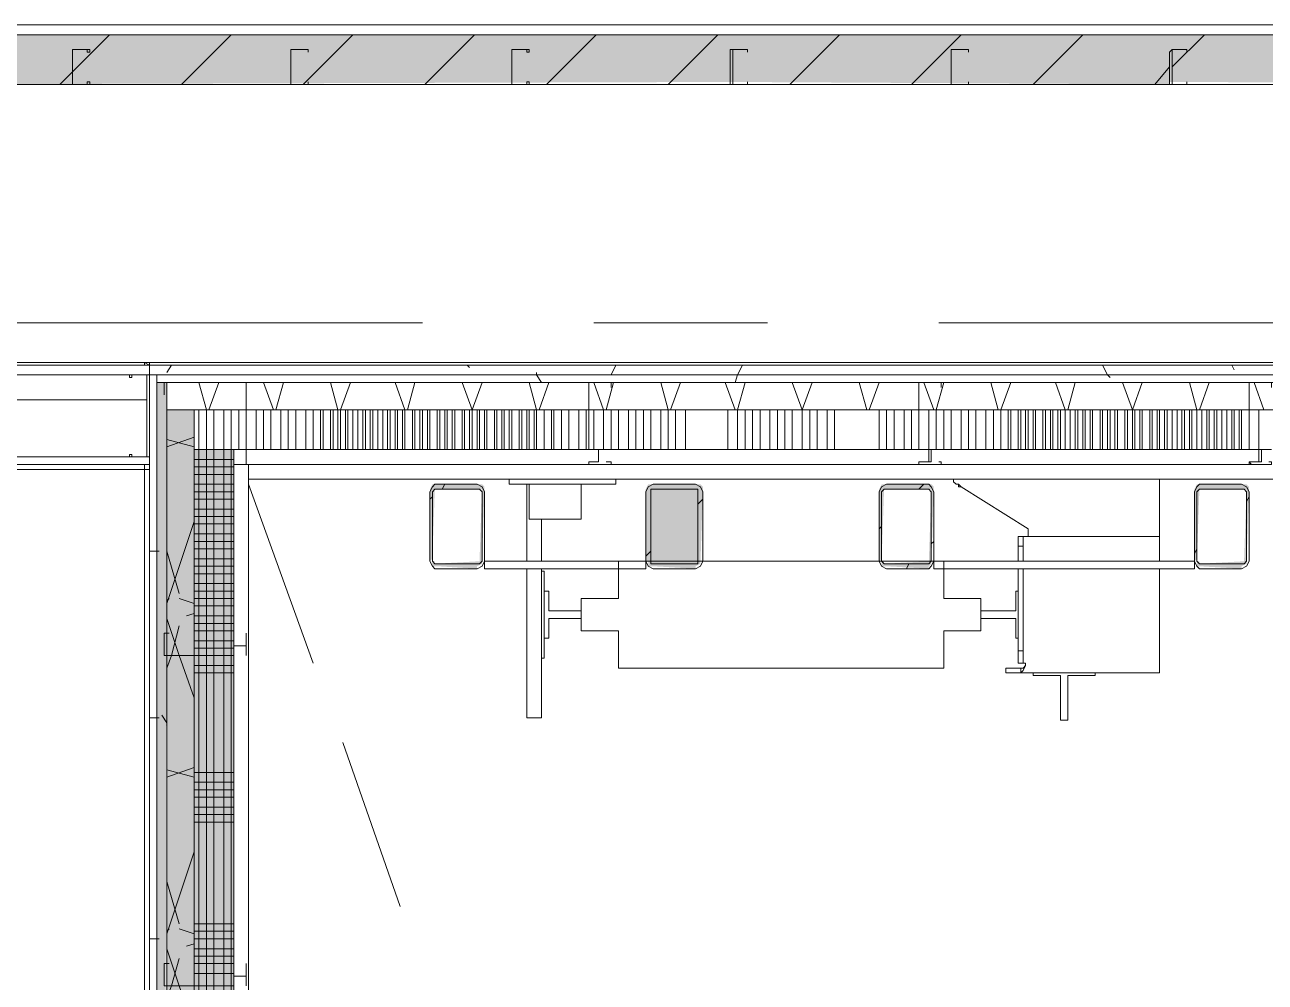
# Model space of a CAD drawing. Header units: metres. Extents: x 29 to 268, y -7 to 151.
# Drawn here: x 56.523 to 58.813, y 32.792 to 34.559 of the extents above; entities that cross this region are included whole.
import ezdxf

# ---------------------------------------------------------------- set-up
doc = ezdxf.new("R2010")
doc.units = ezdxf.units.M
doc.layers.add('PDF2_Geometry', color=7, linetype='Continuous', true_color=0xaaaaaa)
doc.layers.add('PDF2_Solid Fills', color=7, linetype='Continuous', true_color=0xffffff)

msp = doc.modelspace()

# ---------------------------------------------------------------- hatches: boundary and pattern name
at = {"layer": 'PDF2_Solid Fills', "lineweight": 0, "transparency": 33554559}
for points in [[(56.3264, 34.4488), (57.825, 34.4533), (57.8296, 34.4533), (58.6313, 34.4488), (58.6363, 34.4488), (58.6363, 34.4533), (58.6409, 34.4533), (59.7842, 34.4488), (59.7912, 34.4488), (59.7912, 34.5404), (56.3171, 34.5404), (56.3171, 34.4488)], [(56.78, 30.8692), (56.7845, 33.8987), (56.7663, 33.8987), (56.7663, 30.8646)], [(56.78, 30.8692), (56.7845, 33.8987), (56.7663, 33.8987), (56.7663, 30.8646)], [(56.8533, 31.0158), (56.9083, 31.0158), (56.9083, 33.775), (56.835, 33.775), (56.835, 30.9883), (56.9083, 30.9883), (56.9083, 31.0112)], [(57.2704, 33.5687), (57.275, 33.5733), (57.2796, 33.7017), (57.3667, 33.7017), (57.3621, 33.5687), (57.2796, 33.5641), (57.2796, 33.5687), (57.275, 33.5687), (57.275, 33.5595), (57.2841, 33.5595), (57.3568, 33.555), (57.3575, 33.555), (57.3575, 33.5595), (57.3667, 33.5641), (57.3713, 33.7063), (57.3667, 33.7108), (57.275, 33.7108), (57.2704, 33.7017)], [(57.6691, 33.5687), (57.6737, 33.5687), (57.6737, 33.5595), (57.6829, 33.5595), (57.7601, 33.555), (57.7609, 33.555), (57.7609, 33.5595), (57.77, 33.5641), (57.7746, 33.7063), (57.77, 33.7108), (57.6737, 33.7108), (57.6691, 33.7017)], [(58.1, 33.5687), (58.1046, 33.5733), (58.1091, 33.7017), (58.1963, 33.7017), (58.1917, 33.5687), (58.1091, 33.5641), (58.1091, 33.5687), (58.1046, 33.5687), (58.1046, 33.5595), (58.1137, 33.5595), (58.191, 33.555), (58.1917, 33.555), (58.1917, 33.5595), (58.1963, 33.5641), (58.2009, 33.7063), (58.1963, 33.7108), (58.1046, 33.7108), (58.1, 33.7017)], [(58.6821, 33.5687), (58.6867, 33.5733), (58.6913, 33.7017), (58.7783, 33.7017), (58.7737, 33.5687), (58.6913, 33.5641), (58.6913, 33.5687), (58.6867, 33.5687), (58.6867, 33.5595), (58.6913, 33.5595), (58.7684, 33.555), (58.7691, 33.555), (58.7691, 33.5595), (58.7783, 33.5641), (58.7829, 33.7063), (58.7783, 33.7108), (58.6867, 33.7108), (58.6821, 33.7017)]]:
    msp.add_hatch(color=256, dxfattribs=at).paths.add_polyline_path(points)
h = msp.add_hatch(color=256, dxfattribs=at)
h.paths.add_polyline_path([(56.7845, 31.0158), (56.8349, 31.0158), (56.8349, 33.8483), (56.7845, 33.8483)])
h.paths.add_polyline_path([(56.7845, 30.915), (56.8349, 30.915), (56.8349, 31.0112), (56.7845, 31.0112)])

# ---------------------------------------------------------------- linework, layer by layer
at = {"layer": 'PDF2_Geometry', "lineweight": 0}
for points in [[(56.3171, 34.4487), (59.7913, 34.4487), (59.7913, 34.5496), (59.7913, 34.5587), (59.7867, 34.5587), (56.3171, 34.5587)], [(56.3171, 34.5404), (59.7913, 34.5404)], [(56.6425, 34.5129), (56.6104, 34.5129), (56.6104, 34.5083), (56.6104, 34.4487), (56.6425, 34.4487), (56.6425, 34.4533), (56.6379, 34.4533), (56.6379, 34.4487), (56.6104, 34.4487), (56.6104, 34.5083), (56.6104, 34.5129), (56.6379, 34.5129), (56.6379, 34.5083), (56.6425, 34.5083)], [(57.0458, 34.5129), (57.0183, 34.5129), (57.0137, 34.5129), (57.0137, 34.5083), (57.0137, 34.4487), (57.0183, 34.4487), (57.0458, 34.4487), (57.0458, 34.4533), (57.0458, 34.4487), (57.0183, 34.4487), (57.0137, 34.4487), (57.0137, 34.5083), (57.0137, 34.5129), (57.0183, 34.5129), (57.0458, 34.5129), (57.0458, 34.5083)], [(57.4537, 34.5129), (57.4217, 34.5129), (57.4217, 34.5083), (57.4217, 34.4487), (57.4537, 34.4487), (57.4537, 34.4533), (57.4492, 34.4533), (57.4492, 34.4487), (57.4217, 34.4487), (57.4217, 34.5083), (57.4217, 34.5129), (57.4492, 34.5129), (57.4492, 34.5083), (57.4537, 34.5083)], [(57.8571, 34.5129), (57.8296, 34.5129), (57.825, 34.5129), (57.825, 34.5083), (57.825, 34.4487), (57.8296, 34.4487), (57.8571, 34.4487), (57.8571, 34.4533), (57.8571, 34.4487), (57.8296, 34.4487), (57.8296, 34.5083), (57.8296, 34.5129), (57.8571, 34.5129), (57.8571, 34.5083)], [(58.265, 34.5129), (58.2329, 34.5129), (58.2329, 34.5083), (58.2329, 34.4487), (58.265, 34.4487), (58.265, 34.4533), (58.265, 34.4487), (58.2329, 34.4487), (58.2329, 34.5083), (58.2329, 34.5129), (58.265, 34.5129), (58.265, 34.5083)], [(58.6683, 34.5129), (58.6409, 34.5129), (58.6363, 34.5083), (58.6363, 34.4487), (58.6409, 34.4487), (58.6683, 34.4487), (58.6683, 34.4533), (58.6683, 34.4487), (58.6409, 34.4487), (58.6409, 34.5083), (58.6409, 34.5129), (58.6683, 34.5129), (58.6683, 34.5083)], [(56.3171, 33.9308), (56.3171, 33.9354), (56.7525, 33.9354), (59.6721, 33.9354), (56.7525, 33.9354), (56.7525, 33.9308), (59.6355, 33.9308), (56.7525, 33.9308)], [(56.7525, 30.8325), (57.5821, 30.8325), (57.5821, 27.2758), (56.7708, 27.2758), (56.5875, 27.2758), (56.5875, 25.3324), (56.5875, 25.1491), (57.5821, 25.1491), (60.0479, 25.1491), (60.2313, 25.1491), (60.2313, 33.7475), (60.2313, 33.9308), (56.7525, 33.9308), (56.7525, 33.7475), (56.7525, 31.0158)], [(56.7433, 33.9308), (56.7433, 33.9354), (56.7525, 33.9308), (56.7433, 33.9354)], [(60.2313, 33.9125), (60.2313, 33.9308), (56.7525, 33.9308), (56.7525, 33.9125)], [(56.7479, 33.9125), (56.7479, 33.7658), (56.7479, 33.7613), (56.7158, 33.7613), (56.7158, 33.7658), (56.7204, 33.7658), (56.7204, 33.7613), (56.7479, 33.7613), (56.7479, 33.7658), (56.7479, 33.9125), (56.7204, 33.9125), (56.7204, 33.9079), (56.7158, 33.9079), (56.7158, 33.9125)], [(56.7525, 33.9125), (56.7525, 30.8462), (56.7663, 30.8462), (56.7663, 33.9125)], [(60.2175, 33.8987), (60.2175, 33.9125), (56.7663, 33.9125), (56.7663, 33.8987), (56.9313, 33.8987), (57.5637, 33.8987), (58.1733, 33.8987), (58.7829, 33.8987), (59.3925, 33.8987), (60.0021, 33.8987)], [(57.5959, 30.8646), (57.4125, 30.8646), (56.7845, 30.8646), (56.7845, 31.0112), (56.7845, 31.5658), (56.7845, 32.1754), (56.7845, 32.785), (56.7845, 33.3946), (56.7845, 33.8987), (56.7663, 33.8987), (56.7663, 30.8646), (56.78, 30.8646), (56.7663, 30.8646), (56.7663, 30.8462), (57.5959, 30.8462)], [(56.78, 33.8987), (56.78, 33.8758), (56.78, 33.8987), (56.9313, 33.8987), (56.9313, 33.8254), (56.9313, 33.8987)], [(56.7845, 33.8483), (56.9313, 33.8483), (57.5637, 33.8483), (58.1733, 33.8483), (58.7829, 33.8483), (59.3925, 33.8483), (60.0021, 33.8483), (60.1992, 33.8483), (60.1992, 33.8987), (60.0021, 33.8987), (59.3925, 33.8987), (58.7829, 33.8987), (58.1733, 33.8987), (57.5637, 33.8987), (56.9313, 33.8987), (56.7845, 33.8987)], [(56.9313, 33.7475), (57.0091, 33.7475), (56.9313, 33.7475), (56.9313, 33.8987)], [(56.9587, 33.8987), (56.9313, 33.8987)], [(57.5821, 33.775), (57.5821, 33.7521), (57.5637, 33.7521), (57.5637, 33.7475), (57.605, 33.7475), (57.605, 33.7521), (57.5959, 33.7521), (57.605, 33.7521), (57.605, 33.7475), (57.5637, 33.7475), (57.5637, 33.7521), (57.5821, 33.7521), (57.5821, 33.775), (57.5637, 33.775), (57.5637, 33.8987), (57.605, 33.8987), (57.605, 33.8896), (57.605, 33.8987), (57.6004, 33.8987), (57.5637, 33.8987), (57.5637, 33.775), (57.605, 33.775)], [(58.1963, 33.775), (58.1963, 33.7521), (58.1917, 33.7521), (58.1733, 33.7521), (58.1733, 33.7475), (58.2146, 33.7475), (58.2146, 33.7521), (58.21, 33.7521), (58.2146, 33.7521), (58.2146, 33.7475), (58.1733, 33.7475), (58.1733, 33.7521), (58.1917, 33.7521), (58.1917, 33.775), (58.1733, 33.775), (58.1733, 33.8987), (58.2146, 33.8987), (58.2146, 33.8896), (58.2146, 33.8987), (58.1733, 33.8987), (58.1733, 33.775), (58.2146, 33.775)], [(58.8059, 33.775), (58.8059, 33.7521), (58.8013, 33.7521), (58.7875, 33.7521), (58.7829, 33.7521), (58.7875, 33.7475), (58.8242, 33.7475), (58.8242, 33.7521), (58.8196, 33.7521), (58.8242, 33.7521), (58.8242, 33.7475), (58.7829, 33.7475), (58.7829, 33.7521), (58.8013, 33.7521), (58.8013, 33.775), (58.7829, 33.775), (58.7829, 33.8987), (58.8242, 33.8987), (58.8242, 33.8896), (58.8242, 33.8987), (58.7829, 33.8987), (58.7829, 33.775), (58.8242, 33.775)], [(56.835, 30.915), (56.835, 31.0112), (56.835, 33.8483), (56.7845, 33.8483), (56.7845, 33.3946), (56.7845, 32.785), (56.7845, 32.1754), (56.7845, 31.5658), (56.7845, 31.0112), (56.7845, 30.915)], [(56.835, 33.775), (56.835, 31.0112), (56.835, 30.9883), (56.9083, 30.9883), (56.9083, 31.0112), (56.9083, 33.775)], [(57.5959, 33.775), (58.1825, 33.775)], [(58.21, 33.775), (58.7921, 33.775)], [(57.5729, 30.8233), (57.5821, 30.8325), (57.5821, 27.2758), (57.5821, 30.8325), (56.7525, 30.8325), (57.5821, 30.8325), (56.7525, 30.8325), (56.7433, 30.8233), (56.7433, 33.7475), (56.7433, 30.8233)], [(59.9471, 33.72), (59.9471, 31.3595), (56.9358, 31.3595), (56.9358, 33.72), (59.9471, 33.72), (59.9471, 31.3595), (56.9358, 31.3595), (56.9358, 33.72)], [(57.3713, 33.6971), (57.3667, 33.7063), (57.3575, 33.7108), (57.2796, 33.7108), (57.275, 33.7063), (57.2704, 33.6971), (57.2704, 33.5687), (57.275, 33.5595), (57.2796, 33.555), (57.3575, 33.555), (57.3667, 33.5595), (57.3713, 33.5687)], [(57.2796, 33.7017), (57.3575, 33.7017), (57.3621, 33.7017), (57.3667, 33.6971), (57.3667, 33.5687), (57.3621, 33.5641), (57.3575, 33.5641), (57.2796, 33.5641), (57.275, 33.5687), (57.275, 33.6971)], [(57.4492, 33.5687), (57.4492, 33.7108)], [(57.7746, 33.6971), (57.77, 33.7063), (57.7609, 33.7108), (57.6829, 33.7108), (57.6737, 33.7063), (57.6691, 33.6971), (57.6691, 33.5687), (57.6737, 33.5595), (57.6829, 33.555), (57.7609, 33.555), (57.77, 33.5595), (57.7746, 33.5687)], [(57.6829, 33.7017), (57.7609, 33.7017), (57.7654, 33.7017), (57.7654, 33.6971), (57.7654, 33.5687), (57.7654, 33.5641), (57.7609, 33.5641), (57.6829, 33.5641), (57.6783, 33.5641), (57.6783, 33.5687), (57.6783, 33.6971), (57.6783, 33.7017)], [(58.2009, 33.6971), (58.1963, 33.7063), (58.1917, 33.7108), (58.1137, 33.7108), (58.1046, 33.7063), (58.1, 33.6971), (58.1, 33.5687), (58.1046, 33.5595), (58.1137, 33.555), (58.1917, 33.555), (58.1963, 33.5595), (58.2009, 33.5687)], [(58.1137, 33.7017), (58.1917, 33.7017), (58.1963, 33.6971), (58.1963, 33.5687), (58.1917, 33.5641), (58.1137, 33.5641), (58.1091, 33.5641), (58.1046, 33.5687), (58.1046, 33.6971), (58.1091, 33.7017)], [(58.7829, 33.6971), (58.7783, 33.7063), (58.7691, 33.7108), (58.6913, 33.7108), (58.6867, 33.7063), (58.6821, 33.6971), (58.6821, 33.5687), (58.6867, 33.5595), (58.6913, 33.555), (58.7691, 33.555), (58.7783, 33.5595), (58.7829, 33.5687)], [(58.6913, 33.7017), (58.7691, 33.7017), (58.7737, 33.7017), (58.7783, 33.6971), (58.7783, 33.5687), (58.7737, 33.5641), (58.7691, 33.5641), (58.6913, 33.5641), (58.6867, 33.5687), (58.6867, 33.6971)], [(57.6691, 33.555), (57.6691, 33.5687), (57.3713, 33.5687), (57.3713, 33.555)], [(58.2191, 33.5), (58.2191, 33.5687), (57.6187, 33.5687), (57.6187, 33.5), (57.55, 33.5), (57.55, 33.4404), (57.6187, 33.4404), (57.6187, 33.3717), (58.2191, 33.3717), (58.2191, 33.4404), (58.2879, 33.4404), (58.2879, 33.5)], [(58.6821, 33.555), (58.6821, 33.5687), (58.2009, 33.5687), (58.2009, 33.555)], [(57.4767, 33.5504), (57.4813, 33.5504), (57.4813, 33.39), (57.4767, 33.39)], [(57.55, 33.4771), (57.4904, 33.4771), (57.4904, 33.5138), (57.4813, 33.5138), (57.4813, 33.4267), (57.4904, 33.4267), (57.4904, 33.4633), (57.55, 33.4633)], [(58.2879, 33.4633), (58.3521, 33.4633), (58.3521, 33.4267), (58.3567, 33.4267), (58.3567, 33.5138), (58.3521, 33.5138), (58.3521, 33.4771), (58.2879, 33.4771)], [(56.9083, 33.4129), (56.9313, 33.4129), (56.9313, 33.3946), (56.9313, 33.4358), (56.9313, 33.4313), (56.9313, 33.4358), (56.9313, 33.3946), (56.9313, 33.4129), (56.9083, 33.4129), (56.9083, 33.3946), (56.7845, 33.3946), (56.78, 33.3946), (56.78, 33.4358), (56.7845, 33.4358), (56.7891, 33.4358), (56.7845, 33.4358), (56.78, 33.4358), (56.78, 33.3946), (56.7845, 33.3946), (56.9083, 33.3946), (56.9083, 33.4358)], [(58.4483, 33.2754), (58.4483, 33.3579), (58.4987, 33.3579), (58.4987, 33.3625), (58.3841, 33.3625), (58.3841, 33.3579), (58.4346, 33.3579), (58.4346, 33.2754)], [(56.9083, 32.8033), (56.9313, 32.8033), (56.9313, 32.785), (56.9313, 32.8262), (56.9313, 32.8171), (56.9313, 32.8262), (56.9313, 32.785), (56.9313, 32.8033), (56.9083, 32.8033), (56.9083, 32.785), (56.7845, 32.785), (56.78, 32.785), (56.78, 32.8217), (56.78, 32.8262), (56.7845, 32.8262), (56.7891, 32.8262), (56.7845, 32.8262), (56.78, 32.8262), (56.78, 32.8217), (56.78, 32.785), (56.7845, 32.785), (56.9083, 32.785), (56.9083, 32.8262)]]:
    msp.add_lwpolyline(points, close=True, dxfattribs=at)
at = {"layer": 'PDF2_Geometry', "color": 254, "lineweight": 0, "true_color": 0xd4d4d4}
for points in [[(56.5875, 34.4487), (56.6104, 34.4717), (56.6791, 34.5404)], [(56.8121, 34.4487), (56.9037, 34.5404)], [(57.0367, 34.4487), (57.1283, 34.5404)], [(57.2613, 34.4487), (57.3529, 34.5404)], [(57.4859, 34.4487), (57.5775, 34.5404)], [(57.7104, 34.4487), (57.8021, 34.5404)], [(57.935, 34.4487), (58.0267, 34.5404)], [(58.1596, 34.4487), (58.2513, 34.5404)], [(58.3841, 34.4487), (58.4759, 34.5404)], [(58.6409, 34.4809), (58.7005, 34.5404)], [(58.6087, 34.4487), (58.6363, 34.4809)]]:
    msp.add_lwpolyline(points, dxfattribs=at)
at = {"layer": 'PDF2_Geometry', "color": 7, "lineweight": 0, "true_color": 0xffffff}
for points in [[(56.7525, 34.5404), (56.7525, 34.5404)], [(58.1641, 34.5404), (58.1596, 34.5404)], [(58.7509, 34.5404), (58.7463, 34.5404)]]:
    msp.add_lwpolyline(points, dxfattribs=at)
at = {"layer": 'PDF2_Geometry', "color": 254, "lineweight": 0, "true_color": 0xd2d2d2}
for points in [[(57.0321, 34.4487), (57.0321, 34.4487)], [(57.4217, 34.4579), (57.4217, 34.4579)], [(56.7479, 33.7842), (56.7479, 33.7842)], [(56.725, 33.7613), (56.725, 33.7613)]]:
    msp.add_lwpolyline(points, dxfattribs=at)
at = {"layer": 'PDF2_Geometry', "lineweight": 0}
for points in [[(57.2567, 34.0087), (55.9871, 34.0087)], [(57.8937, 34.0087), (57.5729, 34.0087)], [(59.4796, 34.0087), (58.21, 34.0087)], [(56.2987, 33.9308), (56.7525, 33.9308), (56.7525, 33.9354), (56.3171, 33.9354)], [(56.2987, 33.9125), (56.7525, 33.9125), (56.7525, 33.9308), (56.7525, 33.9125), (56.2987, 33.9125)], [(56.7525, 33.9308), (56.2987, 33.9308), (56.7525, 33.9308)], [(60.2313, 33.7475), (60.2313, 33.9125), (60.2313, 33.9308), (56.7525, 33.9308), (56.7525, 33.9125), (56.7525, 33.8667), (56.7525, 33.7613), (56.3171, 33.7613), (56.7525, 33.7613), (56.7525, 33.7475), (56.3171, 33.7475), (56.7525, 33.7475), (56.7525, 33.9125), (56.7525, 33.9308), (56.7525, 33.9125), (56.7525, 33.7475), (56.7525, 31.0158), (56.7525, 30.8462), (56.7525, 30.8325), (56.7525, 33.6054), (56.7525, 30.8325), (56.7433, 30.8233), (57.5729, 30.8233), (57.5729, 27.2758)], [(56.3171, 33.9308), (56.7525, 33.9308), (56.7525, 33.7475), (56.3171, 33.7475), (56.7525, 33.7475), (56.3171, 33.7475), (56.7525, 33.7475)], [(56.7525, 33.9308), (56.3171, 33.9308)], [(56.7525, 33.9308), (56.7525, 30.8325), (56.7525, 33.9308)], [(60.2313, 33.9308), (56.7525, 33.9308), (60.2313, 33.9308)], [(56.7479, 33.9125), (56.7479, 33.9125)], [(56.7479, 33.9125), (56.7479, 33.9125)], [(56.7525, 33.9125), (56.7525, 33.9125)], [(60.2175, 25.1674), (60.2175, 33.7475), (60.2175, 33.8987), (60.2175, 33.9125), (56.7663, 33.9125), (56.7663, 33.8987), (56.7663, 33.7475), (56.7663, 31.0158), (56.7663, 30.8646), (56.7663, 30.8462), (57.5821, 30.8462), (57.5959, 30.8462), (57.5959, 27.262)], [(56.7845, 31.0158), (56.7845, 31.5658), (56.7845, 32.1754), (56.7845, 32.785), (56.7845, 33.3946), (56.7845, 33.7475), (56.7845, 33.8483), (56.7845, 33.8987), (56.9313, 33.8987), (57.5637, 33.8987), (58.1733, 33.8987), (58.7829, 33.8987), (59.3925, 33.8987), (60.0021, 33.8987), (60.1992, 33.8987), (60.1992, 33.8483), (60.1992, 33.7475), (60.1992, 33.0967), (60.1992, 33.8987), (60.2175, 33.8987), (60.2175, 25.1674)], [(56.8625, 33.8987), (56.8625, 33.8987)], [(56.9587, 33.8987), (56.9587, 33.8987)], [(57.5637, 33.8987), (57.5637, 33.8987)], [(57.5637, 33.8987), (57.5637, 33.8987)], [(57.605, 33.8987), (57.605, 33.8987)], [(58.1733, 33.8987), (58.1733, 33.8987)], [(58.1733, 33.8987), (58.1733, 33.8987)], [(58.2146, 33.8987), (58.2146, 33.8987)], [(58.2146, 33.8987), (58.2146, 33.8987)], [(58.7829, 33.8987), (58.7829, 33.8987)], [(58.7829, 33.8987), (58.7829, 33.8987)], [(57.605, 33.8896), (57.605, 33.8896)], [(58.2146, 33.8896), (58.2146, 33.8896)], [(56.3217, 33.8667), (56.7479, 33.8667), (56.3217, 33.8667)], [(56.835, 31.0158), (56.835, 33.7475), (56.835, 33.775), (56.835, 33.8483), (56.9313, 33.8483), (57.5637, 33.8483), (58.1733, 33.8483), (58.7829, 33.8483), (59.3925, 33.8483), (60.0021, 33.8483), (60.1488, 33.8483), (60.1488, 33.775), (60.1488, 33.7475), (60.1488, 33.2204), (60.1488, 33.1241), (60.1488, 33.0233), (60.1488, 32.7896)], [(60.0387, 33.775), (60.1488, 33.775), (60.1488, 33.8483), (60.0021, 33.8483), (59.3925, 33.8483), (58.7829, 33.8483), (58.1733, 33.8483), (57.5637, 33.8483), (56.9313, 33.8483), (56.835, 33.8483), (56.835, 33.775), (56.9313, 33.775), (57.5729, 33.775)], [(56.9313, 33.8483), (56.9313, 33.8483)], [(56.9313, 33.8437), (56.9313, 33.8483)], [(58.7829, 33.8071), (58.7829, 33.8071)], [(56.9083, 31.0158), (56.9083, 33.7475), (56.9083, 33.775), (56.9313, 33.775), (57.5729, 33.775), (56.9313, 33.775), (56.9083, 33.775), (56.9083, 33.7475), (56.9313, 33.7475), (56.9083, 33.7475), (56.9083, 31.0158)], [(57.5637, 33.775), (57.5637, 33.775)], [(57.5637, 33.775), (57.5637, 33.775)], [(57.5959, 33.775), (58.1825, 33.775)], [(57.605, 33.775), (57.605, 33.775)], [(58.1733, 33.775), (58.1733, 33.775)], [(58.1733, 33.775), (58.1733, 33.775)], [(58.21, 33.775), (58.7921, 33.775)], [(58.2146, 33.775), (58.2146, 33.775)], [(58.7829, 33.775), (58.7829, 33.775)], [(58.7829, 33.775), (58.7829, 33.775)], [(56.3171, 33.7383), (56.7525, 33.7383), (56.3171, 33.7383)], [(60.0433, 33.7475), (60.0479, 33.7475), (60.0479, 25.3324), (57.7609, 25.3324), (57.7609, 31.0158), (57.7379, 31.0158), (57.5821, 31.0158), (56.9358, 31.0158), (56.9358, 33.7475)], [(57.7379, 31.0158), (56.9358, 31.0158), (56.9358, 33.7475)], [(57.0091, 33.7475), (57.0091, 33.7475)], [(57.0091, 33.7475), (57.5637, 33.7475)], [(57.0091, 33.7475), (57.5637, 33.7475)], [(57.5821, 33.7521), (57.5821, 33.7521)], [(57.5821, 33.7521), (57.5821, 33.7521)], [(57.5959, 33.7521), (57.5959, 33.7521)], [(57.605, 33.7475), (58.1733, 33.7475)], [(57.605, 33.7475), (58.1733, 33.7475)], [(58.1917, 33.7521), (58.1917, 33.7521)], [(58.21, 33.7521), (58.21, 33.7521)], [(58.2146, 33.7475), (58.7829, 33.7475)], [(58.2146, 33.7475), (58.7829, 33.7475)], [(58.8013, 33.7521), (58.8013, 33.7521)], [(57.4171, 33.72), (57.4171, 33.7108)], [(57.4263, 33.72), (57.4217, 33.72), (57.4171, 33.72), (57.4217, 33.72), (57.4263, 33.72), (57.605, 33.72), (57.6095, 33.72), (57.6141, 33.72), (57.6095, 33.72), (57.605, 33.72)], [(57.4537, 33.72), (57.4813, 33.72)], [(57.6141, 33.7108), (57.6141, 33.72)], [(58.3704, 33.6146), (58.6179, 33.6146), (58.6179, 33.5687), (58.6179, 33.7063), (58.6179, 33.7108), (58.6179, 33.7154), (58.6179, 33.72), (58.2375, 33.72), (58.2375, 33.7154), (58.2421, 33.7108), (58.2467, 33.7108), (58.2513, 33.7063)], [(58.2375, 33.72), (58.6179, 33.72)], [(58.2742, 33.72), (58.2696, 33.72), (58.2742, 33.72), (58.3154, 33.72)], [(58.5859, 33.72), (58.5813, 33.72), (58.5859, 33.72)], [(56.9358, 33.7108), (57.055, 33.3808)], [(57.2933, 33.7017), (57.2979, 33.7108)], [(57.605, 33.7108), (57.6095, 33.7108), (57.6141, 33.7108), (57.6095, 33.7108), (57.605, 33.7108), (57.4263, 33.7108), (57.4217, 33.7108), (57.4171, 33.7108), (57.4217, 33.7108), (57.4263, 33.7108)], [(57.4767, 33.5687), (57.4767, 33.6467), (57.55, 33.6467), (57.55, 33.7108), (57.4537, 33.7108), (57.4537, 33.6467), (57.55, 33.6467), (57.55, 33.7108)], [(57.4813, 33.7108), (57.4537, 33.7108)], [(57.6737, 33.7063), (57.6737, 33.7063)], [(58.1733, 33.7017), (58.1825, 33.7108)], [(58.375, 33.6146), (58.375, 33.6283), (58.2513, 33.7063), (58.2467, 33.7063), (58.2467, 33.7108), (58.2421, 33.7108)], [(57.2704, 33.6833), (57.275, 33.6879)], [(57.7654, 33.6741), (57.7746, 33.6833)], [(58.7783, 33.6787), (58.7829, 33.6879)], [(58.1, 33.6283), (58.1046, 33.6329)], [(58.1963, 33.6008), (58.2009, 33.6054)], [(58.3567, 33.5687), (58.3567, 33.5963), (58.3567, 33.6146), (58.3659, 33.6146), (58.3659, 33.5963), (58.3659, 33.5687)], [(58.3659, 33.6146), (58.3704, 33.6146), (58.3659, 33.6146), (58.3613, 33.6146)], [(57.6691, 33.5779), (57.6783, 33.5871)], [(58.3659, 33.5963), (58.3567, 33.5963)], [(58.6821, 33.5825), (58.6867, 33.5917)], [(57.4721, 33.28), (57.4675, 33.28), (57.4537, 33.28), (57.4492, 33.28), (57.4492, 33.2845), (57.4492, 33.555), (57.4492, 33.2845), (57.4492, 33.28), (57.4537, 33.28), (57.4675, 33.28), (57.4721, 33.28), (57.4767, 33.28), (57.4767, 33.555)], [(58.1504, 33.555), (58.155, 33.5641)], [(58.3567, 33.5138), (58.3567, 33.555)], [(58.3659, 33.555), (58.3659, 33.4037), (58.3659, 33.3808)], [(58.6179, 33.3717), (58.6179, 33.3763), (58.6179, 33.555), (58.6179, 33.4587)], [(56.7891, 33.4358), (56.7891, 33.4358)], [(56.9083, 33.4358), (56.9083, 33.4358)], [(56.9313, 33.4358), (56.9313, 33.4358)], [(56.9313, 33.4358), (56.9313, 33.4358)], [(56.9313, 33.4313), (56.9313, 33.4313)], [(58.3613, 33.3808), (58.3659, 33.3808), (58.3704, 33.3808), (58.3659, 33.3808), (58.3567, 33.3808), (58.3567, 33.4037), (58.3567, 33.4267)], [(56.8625, 33.3946), (56.8625, 33.3946)], [(56.9083, 33.3946), (56.9083, 33.3946)], [(56.9083, 33.3946), (56.9083, 33.3946)], [(56.9313, 33.4129), (56.9313, 33.4129)], [(56.9313, 33.4129), (56.9313, 33.4129)], [(56.9313, 33.3946), (56.9313, 33.3946)], [(56.9313, 33.3946), (56.9313, 33.3946)], [(58.3567, 33.4037), (58.3659, 33.4037)], [(58.3659, 33.3717), (58.3613, 33.3717), (58.3337, 33.3717), (58.3337, 33.3625), (58.3613, 33.3625), (58.3613, 33.3717), (58.3659, 33.3717), (58.3704, 33.3763), (58.3704, 33.3808)], [(58.3704, 33.3763), (58.3659, 33.3671), (58.3613, 33.3625), (58.4254, 33.3625), (58.485, 33.3625), (58.5446, 33.3625), (58.6041, 33.3625), (58.6179, 33.3625), (58.6179, 33.3671), (58.6179, 33.3763)], [(57.11, 33.2342), (57.2154, 32.9317)], [(56.7891, 32.8262), (56.7891, 32.8262)], [(56.9083, 32.8262), (56.9083, 32.8262)], [(56.9313, 32.8262), (56.9313, 32.8262)], [(56.9313, 32.8262), (56.9313, 32.8262)], [(56.78, 32.8125), (56.78, 32.8125)], [(56.9083, 32.8171), (56.9083, 32.8171)], [(56.9313, 32.8171), (56.9313, 32.8171)], [(56.9313, 32.8033), (56.9313, 32.8033)], [(56.9313, 32.8033), (56.9313, 32.8033)]]:
    msp.add_lwpolyline(points, dxfattribs=at)
at = {"layer": 'PDF2_Geometry', "color": 254, "lineweight": 0, "true_color": 0xeaeaea}
for points in [[(56.7845, 33.9171), (56.7937, 33.9308)], [(57.3391, 33.9308), (57.3437, 33.9263)], [(57.605, 33.9125), (57.6141, 33.9308)], [(57.8387, 33.9125), (57.8479, 33.9308), (57.8387, 33.9125), (57.8341, 33.8987)], [(58.5125, 33.9308), (58.5217, 33.9125), (58.5263, 33.9079), (58.5217, 33.9125)], [(58.7509, 33.9308), (58.7555, 33.9217)], [(57.4675, 33.9171), (57.4675, 33.9125), (57.4767, 33.8987), (57.4675, 33.9125)], [(57.22, 33.775), (57.22, 33.8483)], [(57.3483, 33.8483), (57.3483, 33.775)], [(57.4813, 33.8483), (57.4813, 33.775)], [(58.4896, 33.775), (58.4896, 33.8483)], [(58.6179, 33.8483), (58.6179, 33.775)], [(56.9083, 33.6513), (56.835, 33.6513)], [(56.7663, 33.5871), (56.7525, 33.5871), (56.7663, 33.5871), (56.7708, 33.5871)], [(56.7663, 33.28), (56.7525, 33.28), (56.7663, 33.28), (56.7708, 33.28)], [(56.7754, 33.2845), (56.7845, 33.2708)], [(56.7663, 32.8721), (56.7525, 32.8721), (56.7663, 32.8721), (56.7708, 32.8721)]]:
    msp.add_lwpolyline(points, close=True, dxfattribs=at)
at = {"layer": 'PDF2_Geometry', "color": 254, "lineweight": 0, "true_color": 0xdddddd}
for points in [[(56.8441, 33.8987), (56.8579, 33.8483)], [(56.8808, 33.8987), (56.8625, 33.8483)], [(56.9633, 33.8987), (56.9817, 33.8483)], [(57, 33.8987), (56.9863, 33.8483)], [(57.0871, 33.8987), (57.1008, 33.8483)], [(57.1237, 33.8987), (57.1054, 33.8483)], [(57.2063, 33.8987), (57.2245, 33.8483)], [(57.2429, 33.8987), (57.2291, 33.8483)], [(57.3667, 33.8987), (57.3483, 33.8483), (57.33, 33.8987), (57.3483, 33.8483)], [(57.4537, 33.8987), (57.4675, 33.8483)], [(57.4904, 33.8987), (57.4721, 33.8483)], [(57.5729, 33.8987), (57.5913, 33.8483)], [(57.6095, 33.8987), (57.5959, 33.8483)], [(57.6967, 33.8987), (57.7104, 33.8483)], [(57.7333, 33.8987), (57.715, 33.8483)], [(57.8159, 33.8987), (57.8341, 33.8483)], [(57.8525, 33.8987), (57.8387, 33.8483)], [(57.9763, 33.8987), (57.9579, 33.8483), (57.9396, 33.8987), (57.9579, 33.8483)], [(58.0633, 33.8987), (58.0771, 33.8483)], [(58.1, 33.8987), (58.0817, 33.8483)], [(58.1825, 33.8987), (58.2009, 33.8483)], [(58.2191, 33.8987), (58.2054, 33.8483)], [(58.3063, 33.8987), (58.32, 33.8483)], [(58.3429, 33.8987), (58.3246, 33.8483)], [(58.4254, 33.8987), (58.4437, 33.8483)], [(58.4621, 33.8987), (58.4483, 33.8483)], [(58.5859, 33.8987), (58.5675, 33.8483), (58.5492, 33.8987), (58.5675, 33.8483)], [(58.6729, 33.8987), (58.6867, 33.8483)], [(58.7096, 33.8987), (58.6913, 33.8483)], [(58.7921, 33.8987), (58.8105, 33.8483)], [(56.835, 33.7979), (56.7845, 33.7796)], [(56.7845, 33.7933), (56.835, 33.7796)], [(56.835, 33.6421), (56.7845, 33.4908)], [(56.7845, 33.5871), (56.8075, 33.5092)], [(56.7891, 33.5), (56.7845, 33.4954)], [(56.8075, 33.5), (56.835, 33.4908)], [(56.7845, 33.4633), (56.8075, 33.3946), (56.835, 33.3167), (56.8075, 33.3946)], [(56.835, 33.4725), (56.8213, 33.4679)], [(56.8075, 33.4495), (56.7937, 33.3946), (56.7845, 33.3717), (56.7937, 33.3946)], [(56.835, 33.1883), (56.7845, 33.17)], [(56.7845, 33.1837), (56.835, 33.17)], [(56.835, 33.0325), (56.7845, 32.8812)], [(56.7845, 32.9775), (56.8075, 32.8995)], [(56.7891, 32.8904), (56.7845, 32.8858)], [(56.8075, 32.8904), (56.835, 32.8812)], [(56.7845, 32.8537), (56.8075, 32.785), (56.835, 32.7071), (56.8075, 32.785)], [(56.835, 32.8629), (56.8213, 32.8583)], [(56.8075, 32.8354), (56.7937, 32.785), (56.7845, 32.7621), (56.7937, 32.785)]]:
    msp.add_lwpolyline(points, close=True, dxfattribs=at)
at = {"layer": 'PDF2_Geometry', "color": 254, "lineweight": 0, "true_color": 0xeaeaea}
for points in [[(57.605, 33.9125), (57.605, 33.9125)], [(57.605, 33.9125), (57.605, 33.9125)], [(56.8441, 30.915), (56.8441, 30.9883), (56.8441, 31.0112), (56.8441, 33.775), (56.8441, 33.8483)], [(56.8579, 30.915), (56.8579, 30.9883), (56.8579, 31.5658), (56.8579, 32.1754), (56.8579, 32.785), (56.8579, 33.3946), (56.8579, 33.775), (56.8579, 33.8483)], [(56.8717, 30.915), (56.8717, 30.9883), (56.8717, 31.0112), (56.8717, 31.5658), (56.8717, 32.1754), (56.8717, 32.785), (56.8717, 33.3946), (56.8717, 33.775), (56.8717, 33.8483)], [(56.89, 30.915), (56.89, 30.9883), (56.89, 31.0112), (56.89, 31.5658), (56.89, 32.1754), (56.89, 32.785), (56.89, 33.3946), (56.89, 33.775), (56.89, 33.8483)], [(56.9037, 30.915), (56.9037, 30.9883), (56.9037, 31.0112), (56.9037, 31.5658), (56.9037, 32.1754), (56.9037, 32.785), (56.9037, 33.3946), (56.9037, 33.775), (56.9037, 33.8483)], [(56.9175, 33.775), (56.9175, 33.8483)], [(56.9313, 33.8483), (56.9313, 33.775)], [(56.9495, 33.8483), (56.9495, 33.775)], [(56.9633, 33.8483), (56.9633, 33.775)], [(56.9771, 33.8483), (56.9771, 33.775)], [(56.9954, 33.8483), (56.9954, 33.775)], [(57.0091, 33.8483), (57.0091, 33.775)], [(57.0229, 33.8483), (57.0229, 33.775)], [(57.0413, 33.8483), (57.0413, 33.775)], [(57.055, 33.8483), (57.055, 33.775)], [(57.0687, 33.8483), (57.0687, 33.775)], [(57.0733, 33.775), (57.0733, 33.8483)], [(57.0871, 33.8483), (57.0871, 33.775)], [(57.0917, 33.775), (57.0917, 33.8483)], [(57.1008, 33.8483), (57.1008, 33.775)], [(57.1054, 33.775), (57.1054, 33.8483)], [(57.1145, 33.8483), (57.1145, 33.775)], [(57.1191, 33.775), (57.1191, 33.8483)], [(57.1283, 33.8483), (57.1283, 33.775)], [(57.1375, 33.775), (57.1375, 33.8483)], [(57.1467, 33.8483), (57.1467, 33.775)], [(57.1513, 33.775), (57.1513, 33.8483)], [(57.1604, 33.8483), (57.1604, 33.775)], [(57.165, 33.775), (57.165, 33.8483)], [(57.1742, 33.8483), (57.1742, 33.775)], [(57.1833, 33.775), (57.1833, 33.8483)], [(57.1925, 33.8483), (57.1925, 33.775)], [(57.1971, 33.775), (57.1971, 33.8483)], [(57.2063, 33.8483), (57.2063, 33.775)], [(57.2108, 33.775), (57.2108, 33.8483)], [(57.2245, 33.775), (57.2245, 33.8483)], [(57.2383, 33.8483), (57.2383, 33.775)], [(57.2429, 33.775), (57.2429, 33.8483)], [(57.2521, 33.8483), (57.2521, 33.775)], [(57.2567, 33.775), (57.2567, 33.8483)], [(57.2658, 33.8483), (57.2658, 33.775)], [(57.2704, 33.775), (57.2704, 33.8483)], [(57.2841, 33.8483), (57.2841, 33.775)], [(57.2887, 33.775), (57.2887, 33.8483)], [(57.2979, 33.8483), (57.2979, 33.775)], [(57.3025, 33.775), (57.3025, 33.8483)], [(57.3117, 33.8483), (57.3117, 33.775)], [(57.3163, 33.775), (57.3163, 33.8483)], [(57.33, 33.8483), (57.33, 33.775)], [(57.3345, 33.775), (57.3345, 33.8483)], [(57.3437, 33.8483), (57.3437, 33.775)], [(57.3575, 33.8483), (57.3575, 33.775)], [(57.3621, 33.775), (57.3621, 33.8483)], [(57.3713, 33.8483), (57.3713, 33.775)], [(57.3758, 33.775), (57.3758, 33.8483)], [(57.3895, 33.8483), (57.3895, 33.775)], [(57.3941, 33.775), (57.3941, 33.8483)], [(57.4033, 33.8483), (57.4033, 33.775)], [(57.4079, 33.775), (57.4079, 33.8483)], [(57.4171, 33.8483), (57.4171, 33.775)], [(57.4217, 33.775), (57.4217, 33.8483)], [(57.4354, 33.8483), (57.4354, 33.775)], [(57.44, 33.775), (57.44, 33.8483)], [(57.4492, 33.8483), (57.4492, 33.775)], [(57.4537, 33.775), (57.4537, 33.8483)], [(57.4629, 33.8483), (57.4629, 33.775)], [(57.4675, 33.775), (57.4675, 33.8483)], [(57.495, 33.8483), (57.495, 33.775)], [(57.4995, 33.775), (57.4995, 33.8483)], [(57.5133, 33.775), (57.5133, 33.8483)], [(57.5271, 33.775), (57.5271, 33.8483)], [(57.5454, 33.775), (57.5454, 33.8483)], [(57.5591, 33.775), (57.5591, 33.8483)], [(57.5729, 33.775), (57.5729, 33.8483)], [(57.5913, 33.775), (57.5913, 33.8483)], [(57.605, 33.775), (57.605, 33.8483)], [(57.6187, 33.775), (57.6187, 33.8483)], [(57.6371, 33.775), (57.6371, 33.8483)], [(57.6509, 33.8483), (57.6509, 33.775)], [(57.6646, 33.8483), (57.6646, 33.775)], [(57.6783, 33.8483), (57.6783, 33.775)], [(57.6967, 33.8483), (57.6967, 33.775)], [(57.7104, 33.8483), (57.7104, 33.775)], [(57.7242, 33.8483), (57.7242, 33.775)], [(57.7425, 33.8483), (57.7425, 33.775)], [(57.8204, 33.775), (57.8204, 33.8483)], [(57.8387, 33.775), (57.8387, 33.8483)], [(57.8525, 33.775), (57.8525, 33.8483)], [(57.8663, 33.775), (57.8663, 33.8483)], [(57.88, 33.775), (57.88, 33.8483)], [(57.8983, 33.775), (57.8983, 33.8483)], [(57.9121, 33.775), (57.9121, 33.8483)], [(57.9259, 33.8483), (57.9259, 33.775)], [(57.9396, 33.8483), (57.9396, 33.775)], [(57.9579, 33.8483), (57.9579, 33.775)], [(57.9717, 33.8483), (57.9717, 33.775)], [(57.9854, 33.8483), (57.9854, 33.775)], [(58.0037, 33.8483), (58.0037, 33.775)], [(58.0175, 33.8483), (58.0175, 33.775)], [(58.1, 33.775), (58.1, 33.8483)], [(58.1137, 33.775), (58.1137, 33.8483)], [(58.1275, 33.775), (58.1275, 33.8483)], [(58.1459, 33.775), (58.1459, 33.8483)], [(58.1596, 33.775), (58.1596, 33.8483)], [(58.1733, 33.775), (58.1733, 33.8483)], [(58.1917, 33.775), (58.1917, 33.8483)], [(58.2054, 33.8483), (58.2054, 33.775)], [(58.2191, 33.8483), (58.2191, 33.775)], [(58.2329, 33.8483), (58.2329, 33.775)], [(58.2513, 33.8483), (58.2513, 33.775)], [(58.265, 33.8483), (58.265, 33.775)], [(58.2787, 33.8483), (58.2787, 33.775)], [(58.2971, 33.8483), (58.2971, 33.775)], [(58.3109, 33.8483), (58.3109, 33.775)], [(58.3246, 33.8483), (58.3246, 33.775)], [(58.3383, 33.8483), (58.3383, 33.775)], [(58.3429, 33.775), (58.3429, 33.8483)], [(58.3567, 33.8483), (58.3567, 33.775)], [(58.3613, 33.775), (58.3613, 33.8483)], [(58.3704, 33.8483), (58.3704, 33.775)], [(58.375, 33.775), (58.375, 33.8483)], [(58.3841, 33.8483), (58.3841, 33.775)], [(58.3887, 33.775), (58.3887, 33.8483)], [(58.4025, 33.8483), (58.4025, 33.775)], [(58.4071, 33.775), (58.4071, 33.8483)], [(58.4163, 33.8483), (58.4163, 33.775)], [(58.4209, 33.775), (58.4209, 33.8483)], [(58.43, 33.8483), (58.43, 33.775)], [(58.4346, 33.775), (58.4346, 33.8483)], [(58.4437, 33.8483), (58.4437, 33.775)], [(58.4529, 33.775), (58.4529, 33.8483)], [(58.4621, 33.8483), (58.4621, 33.775)], [(58.4667, 33.775), (58.4667, 33.8483)], [(58.4759, 33.8483), (58.4759, 33.775)], [(58.4804, 33.775), (58.4804, 33.8483)], [(58.4941, 33.775), (58.4941, 33.8483)], [(58.5079, 33.8483), (58.5079, 33.775)], [(58.5125, 33.775), (58.5125, 33.8483)], [(58.5217, 33.8483), (58.5217, 33.775)], [(58.5263, 33.775), (58.5263, 33.8483)], [(58.5354, 33.8483), (58.5354, 33.775)], [(58.54, 33.775), (58.54, 33.8483)], [(58.5537, 33.8483), (58.5537, 33.775)], [(58.5583, 33.775), (58.5583, 33.8483)], [(58.5675, 33.8483), (58.5675, 33.775)], [(58.5721, 33.775), (58.5721, 33.8483)], [(58.5813, 33.8483), (58.5813, 33.775)], [(58.5859, 33.775), (58.5859, 33.8483)], [(58.5996, 33.8483), (58.5996, 33.775)], [(58.6041, 33.775), (58.6041, 33.8483)], [(58.6133, 33.8483), (58.6133, 33.775)], [(58.6271, 33.8483), (58.6271, 33.775)], [(58.6317, 33.775), (58.6317, 33.8483)], [(58.6409, 33.8483), (58.6409, 33.775)], [(58.65, 33.775), (58.65, 33.8483)], [(58.6591, 33.8483), (58.6591, 33.775)], [(58.6637, 33.775), (58.6637, 33.8483)], [(58.6729, 33.8483), (58.6729, 33.775)], [(58.6775, 33.775), (58.6775, 33.8483)], [(58.6867, 33.8483), (58.6867, 33.775)], [(58.6959, 33.775), (58.6959, 33.8483)], [(58.705, 33.8483), (58.705, 33.775)], [(58.7096, 33.775), (58.7096, 33.8483)], [(58.7187, 33.8483), (58.7187, 33.775)], [(58.7233, 33.775), (58.7233, 33.8483)], [(58.7325, 33.8483), (58.7325, 33.775)], [(58.7417, 33.775), (58.7417, 33.8483)], [(58.7509, 33.8483), (58.7509, 33.775)], [(58.7555, 33.775), (58.7555, 33.8483)], [(58.7646, 33.8483), (58.7646, 33.775)], [(58.7691, 33.775), (58.7691, 33.8483)], [(58.7829, 33.775), (58.7829, 33.8483)], [(58.8013, 33.775), (58.8013, 33.8483)], [(56.835, 33.775), (56.9083, 33.775)], [(56.835, 33.7567), (56.9083, 33.7567)], [(56.835, 33.7429), (56.9083, 33.7429)], [(56.835, 33.7291), (56.9083, 33.7291)], [(56.835, 33.7108), (56.9083, 33.7108)], [(56.835, 33.6971), (56.9083, 33.6971)], [(56.835, 33.6833), (56.9083, 33.6833)], [(56.835, 33.665), (56.9083, 33.665)], [(56.835, 33.6375), (56.9083, 33.6375)], [(56.835, 33.6192), (56.9083, 33.6192)], [(56.835, 33.6054), (56.9083, 33.6054)], [(56.835, 33.5917), (56.9083, 33.5917)], [(56.835, 33.5733), (56.9083, 33.5733)], [(56.835, 33.5595), (56.9083, 33.5595)], [(56.835, 33.5458), (56.9083, 33.5458)], [(56.835, 33.5275), (56.9083, 33.5275)], [(56.835, 33.5138), (56.9083, 33.5138)], [(56.835, 33.5), (56.9083, 33.5)], [(56.835, 33.4863), (56.9083, 33.4863)], [(56.835, 33.4679), (56.9083, 33.4679)], [(56.835, 33.4541), (56.9083, 33.4541)], [(56.835, 33.4404), (56.9083, 33.4404)], [(56.835, 33.4221), (56.9083, 33.4221)], [(56.835, 33.4083), (56.9083, 33.4083)], [(56.835, 33.3946), (56.9083, 33.3946)], [(56.835, 33.3763), (56.9083, 33.3763)], [(56.835, 33.3625), (56.9083, 33.3625)], [(56.835, 33.1791), (56.9083, 33.1791)], [(56.835, 33.1608), (56.9083, 33.1608)], [(56.835, 33.1471), (56.9083, 33.1471)], [(56.835, 33.1333), (56.9083, 33.1333)], [(56.835, 33.115), (56.9083, 33.115)], [(56.835, 33.1012), (56.9083, 33.1012)], [(56.835, 33.0875), (56.9083, 33.0875)], [(56.835, 32.8995), (56.9083, 32.8995)], [(56.835, 32.8858), (56.9083, 32.8858)], [(56.835, 32.8721), (56.9083, 32.8721)], [(56.835, 32.8537), (56.9083, 32.8537)], [(56.835, 32.84), (56.9083, 32.84)], [(56.835, 32.8262), (56.9083, 32.8262)], [(56.835, 32.8079), (56.9083, 32.8079)]]:
    msp.add_lwpolyline(points, dxfattribs=at)

doc.saveas('drawing.dxf')
